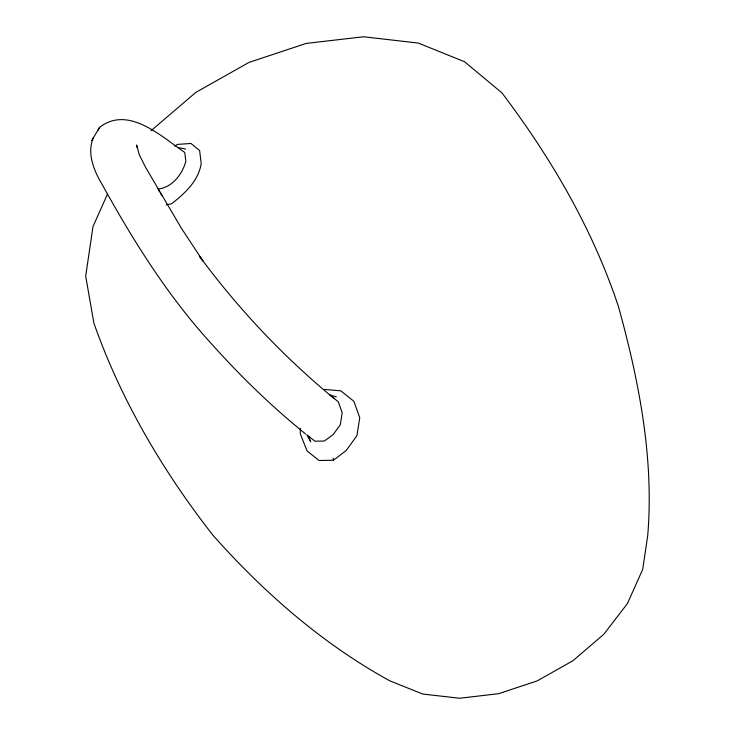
<?xml version="1.0" encoding="UTF-8"?>
<svg xmlns="http://www.w3.org/2000/svg" width="735" height="735" viewBox="0 0 735 735"><rect width="100%" height="100%" fill="white"/><g stroke="black" fill="none" stroke-linecap="round" stroke-linejoin="round"><path stroke-width="1.1" d="M300.394 428.376L300.284 433.825L307.092 450.996L319.063 460.496L333.414 460.266L346.277 450.463L356.934 435.625L359.755 417.737L353.884 401.301L340.893 390.864L324.548 389.431M93.566 137.427C86.399 152.926 94.117 171.163 102.358 184.834C133.586 241.319 168.067 296.389 211.799 344.155C240.685 376.421 271.858 406.666 305.53 433.926M107.604 193.838L92.996 226.573L85.692 276.094L93.878 323.069C120.797 399.84 163.051 471.466 213.076 535.392C263.828 592.529 322.665 644.035 389.908 680.876L422.735 694.033L459.614 698.25L498.67 693.684L537.138 680.922L572.923 660.737L603.848 634.25L627.424 603.564L642.721 569.368L647.737 535.402C654.113 458.162 638.936 380.803 618.475 306.66C592.833 229.256 550.947 157.648 501.913 92.849L464.529 61.712L418.243 43.062L363.586 36.768L306.265 43.402L249.036 62.383L195.795 92.417L151.042 130.729M97.764 130.508L99.712 127.256C128.698 104.995 161.865 136.995 184.779 152.457L185.836 161.231C182.418 174.287 172.027 187.719 157.823 189.06M91.664 140.596L99.712 127.256M174.636 146.136L177.585 144.382L190.981 143.481L199.626 150.556L201.225 163.73C198.156 181.37 184.825 193.388 171.512 203.843L166.211 204.78M179.018 147.744L185.569 149.049M336.373 396.882L329.675 394.86L338.284 401.779L342.198 412.739L340.323 424.756L333.148 434.615L324.346 441.028L314.902 441.202L306.78 434.661L310.767 441.79M334.241 398.636C283.673 356.916 238.25 308.921 199.387 256.12L202.924 260.907L181.444 228.309L145.695 167.506L139.145 154.497L136.719 144.97L136.719 147.257M158.411 189.998L159.569 191.881M160.735 193.755L161.893 195.639M308.81 436.838L310.381 440.798M333.212 458.08L333.414 460.266"/></g></svg>
